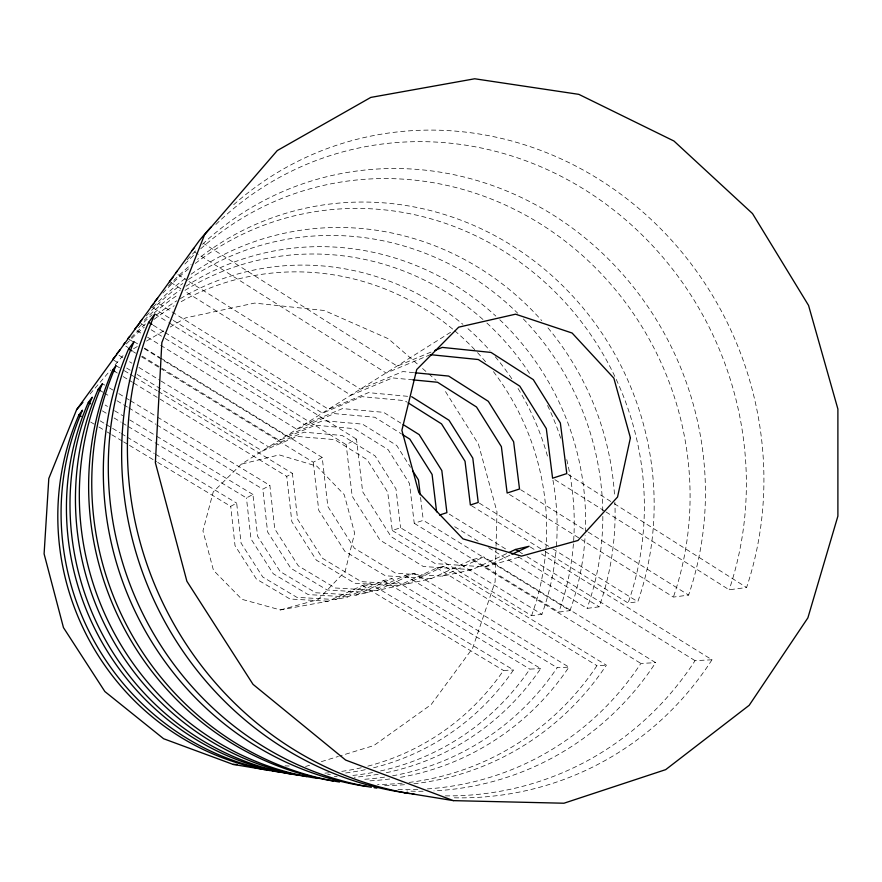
<?xml version="1.0" encoding="UTF-8"?>
<svg xmlns="http://www.w3.org/2000/svg" width="882" height="882" viewBox="0 0 882 882"><rect width="100%" height="100%" fill="white"/><g stroke="black" fill="none" stroke-linecap="round" stroke-linejoin="round"><path stroke-width="0.66" stroke-dasharray="4.41 3.31" d="M496.026 547.524L495.1 581.866L472.664 648.16L431.144 704.597L373.792 745.577L339.691 756.028M496.059 546.156L496.985 511.825L478.452 444.175L444.131 389.403M90.063 394L110.636 370.032M115.112 364.817L124.053 354.399M450.559 332.316L241.304 464.164L213.246 491.913L202.948 530.865L213.466 570.323L241.933 599.33L280.366 609.936L328.104 601.215L362.337 585.527L370.286 583.652L513.478 669.956A256.243 246.618 67.7 0 1 371.983 768.167M133.513 348.787L138.242 345.976M146.522 341.069L164.261 330.541M170.182 327.035L185.551 317.917L254.578 303.088L324.311 310.508L388.367 338.754L418.41 364.905M157.746 462.4L230.72 506.323L236.674 503.137L241.073 543.103L262.792 577.048L296.881 597.334L335.557 599.584L347.773 596.916L383.306 580.588L391.928 578.559L540.666 668.556A267.213 256.177 67.7 0 1 386.107 772.742M155.089 442.731L246.453 497.922L252.925 494.46L257.555 536.146L280.189 571.569L315.668 592.759L355.865 595.141L368.224 592.428L405.081 575.461L414.452 573.256L568.923 667.112A278.646 266.044 67.7 0 1 397.694 777.803M156.985 424.981L262.825 489.179L269.87 485.409L274.732 528.891L298.314 565.858L335.248 587.985L377.033 590.499L398.08 585.891L436.855 567.986L444.363 566.222L606.364 665.193A293.838 279.021 67.7 0 1 413.867 783.789M133.645 382.997L286.738 476.401L292.405 473.38L297.587 519.233L322.448 558.262L361.278 581.646L405.147 584.347L431.144 578.658L471.991 559.717L483.832 556.928L655.635 662.669A313.904 295.922 67.7 0 1 433.922 790.889M160.193 368.235L313.264 462.245L322.217 457.46L327.839 506.455L354.366 548.207L395.698 573.256L442.29 576.211L472.113 569.684L506.819 553.521M164.978 332.47L346.185 444.66L356.504 439.148L362.645 491.748L391.079 536.642L435.267 563.62L484.935 566.872L519.002 557.203M484.935 566.872L510.7 554.855M442.29 576.211L483.832 556.928M405.147 584.347L444.363 566.222M377.033 590.499L414.452 573.256M335.557 599.584L370.286 583.652M355.865 595.141L391.928 578.559M431.011 352.083L397.231 366.118L203.907 243.597M430.416 354.663L386.195 373.064L193.301 251.172M137.173 374.497L262.373 451.055L297.102 436.414L334.686 439.633L367.144 459.72L387.738 492.266L392.236 530.468L400.582 527.745L541.89 614.302A256.243 246.618 67.7 0 0 556.2 548.703M162.09 368.411L279.285 440.405L315.348 425.223L354.366 428.652L388.091 449.622L409.502 483.523L414.242 523.302L423.294 520.347L569.993 610.62A267.213 256.177 67.7 0 0 585.163 535.231M305.602 766.48L309.538 765.267M321.335 761.651L338.39 756.425M280.366 609.936L318.115 599.562L345.171 571.371L354.63 533.07L344.256 494.714L316.781 466.137L279.197 454.88L241.304 464.164M392.236 530.468L531.559 615.658L541.89 614.302M414.242 523.302L558.802 612.086L569.993 610.62M488.628 547.667L587.048 608.393L599.165 606.805A278.646 266.044 67.7 0 0 614.886 502.31M545.153 551.471L628.116 603.012L637.807 601.745A293.838 279.021 67.7 0 0 536.333 262.649A293.838 279.021 67.7 0 0 197.546 259.297M202.518 244.226A313.904 295.922 67.7 0 1 569.816 226.233A313.904 295.922 67.7 0 1 688.588 595.096L673.374 597.092L581.536 539.597M606.033 511.979L729.171 589.782L746.569 587.511A336.957 315.006 67.7 0 0 620.619 194.062A336.957 315.006 67.7 0 0 231.459 206.697M367.86 766.149A252.219 243.09 67.7 0 0 503.49 670.463L513.478 669.956M380.539 770.934A262.836 252.373 67.7 0 0 529.839 669.118L540.666 668.556M392.589 775.807A273.894 261.943 67.7 0 0 557.17 667.718L568.923 667.112M408.983 782.444A290.024 275.768 67.7 0 0 596.96 665.678L606.364 665.193M427.373 788.905A307.884 290.873 67.7 0 0 640.872 663.429L655.635 662.669M445.388 795.873A330.022 309.295 67.7 0 0 695.06 660.651L711.983 659.78L539.586 552.782M285.073 765.885L289.175 766.006M347.773 596.916L308.171 594.578L273.244 573.752L250.984 538.924L246.453 497.922M328.104 601.215L289.991 599.01L256.408 579.055L235.031 545.66L230.72 506.323M368.224 592.428L327.101 589.97L290.773 568.228L267.588 531.912L262.825 489.179M398.08 585.891L354.74 583.234L316.384 560.169L291.843 521.659L286.738 476.401M431.144 578.658L385.357 575.781L344.774 551.228L318.744 510.292L313.264 462.245M472.113 569.684L423.36 566.52L380.032 540.126L352.161 496.18L346.185 444.66M407.616 396.316L368.5 392.633L328.611 409.336L156.202 302.041M413.008 379.877L392.545 377.893L350.97 395.257L184.547 291.071M413.636 372.634L402.853 371.565L360.551 389.216L188.384 281.16M90.659 422.037L94.187 424.154M98.894 426.987L105.961 431.243M107.13 431.948L110.669 434.076M111.838 434.782L122.433 441.154M123.612 441.86L128.32 444.693M129.5 445.41L156.566 461.694M362.337 585.527L503.49 670.463M102.389 410.891L107.075 413.724M114.098 417.969L121.132 422.213M122.3 422.919L126.986 425.752M128.155 426.458L153.92 442.025M383.306 580.588L529.839 669.118M100.118 420.835L104.826 423.68M106.005 424.385L120.128 432.897M121.308 433.613L126.016 436.447M127.195 437.152L154.273 453.48M155.453 454.186L236.674 503.137M100.537 390.748L102.885 392.17M104.065 392.887L109.941 396.448M116.997 400.726L127.581 407.153M128.761 407.859L155.805 424.264M405.081 575.461L557.17 667.718M105.134 405.036L107.483 406.448M114.517 410.714L122.73 415.676M129.764 419.931L155.574 435.554M156.742 436.259L252.925 494.46M102.433 383.681L104.771 385.103M109.456 387.948L112.973 390.076M118.827 393.637L124.682 397.198M125.85 397.903L129.356 400.042M130.536 400.748L156.29 416.403M157.459 417.109L269.87 485.409M113.778 360.187L119.632 363.77M126.644 368.059L130.161 370.208M116.027 365.611L119.555 367.772M124.263 370.649L128.959 373.516M130.139 374.233L133.667 376.393M134.836 377.11L157.183 390.759M158.363 391.476L292.405 473.38M114.947 371.587L117.284 373.009M123.127 376.581L127.802 379.425M128.97 380.142L132.476 382.281M436.855 567.986L596.96 665.678M119.037 355.303L123.723 358.169M129.566 361.752L131.903 363.186M138.926 367.474L159.984 380.374M161.152 381.09L268.778 447.02L304.014 432.18L342.139 435.465L375.082 455.895L395.985 488.948L400.582 527.745M134.064 341.665L137.57 343.815M144.582 348.136L159.774 357.486M160.943 358.202L322.217 457.46M129.037 339.272L134.913 342.889M144.295 348.666L286.242 436.017L322.856 420.626L362.469 424.132L396.702 445.465L410.483 467.295M125.762 346.097L128.099 347.541M142.167 356.174L160.921 367.695M133.314 351.731L135.652 353.164M141.495 356.758L159.025 367.518M471.991 559.717L640.861 663.429M140.69 323.308L145.365 326.197M151.219 329.813L164.085 337.773M165.254 338.49L304.433 424.562L342.459 408.598L383.604 412.346L400.825 423.128M449.247 514.096L507.812 550.313M518.351 556.829L599.165 606.805M137.008 330.673L141.671 333.55M147.503 337.156L296.87 429.325L334.3 413.603L374.817 417.252L401.663 434.032M454.66 526.697L480.436 542.606M154.879 314.003L167.701 321.963M168.87 322.68L356.504 439.148M530.269 546.994L534.933 549.894M153.281 325.238L163.809 331.753M520.159 552.364L522.486 553.808M527.149 556.696L695.06 660.651M479.4 503.17L551.614 548.108M552.771 548.836L637.807 601.745M152.299 307.388L172.122 319.703M173.291 320.42L322.536 413.162L361.962 396.646L404.618 400.626L406.922 402.082M471.539 505.728L543.985 550.743M177.921 274.589L187.227 280.432M520.689 489.719L587.147 531.427M588.316 532.166L688.588 595.096M170.579 282.328L183.379 290.343M509.465 494.482L580.367 538.869M554.91 479.676L604.865 511.24M567.964 474.318L613.188 502.983M614.357 503.71L746.569 587.511M422.555 368.511L427.737 373.02M428.773 373.924L436.028 380.23M420.549 497.448L423.294 520.347M361.267 767.759A252.219 243.09 67.7 0 1 339.89 771.629M329.03 772.819A252.219 243.09 67.7 0 1 324.929 773.139M126.313 343.958A252.219 243.09 67.7 0 1 144.328 327.123M153.942 319.449A252.219 243.09 67.7 0 1 174.173 305.723M181.185 301.644A252.219 243.09 67.7 0 1 453.657 329.901M454.704 330.783A252.219 243.09 67.7 0 1 476.611 351.642M477.548 352.646A252.219 243.09 67.7 0 1 485.717 361.94M493.446 371.62A252.219 243.09 67.7 0 1 545.815 550.048M545.693 551.415A252.219 243.09 67.7 0 1 531.559 615.647M711.983 659.78A336.957 315.006 67.7 0 1 451.165 797.714M365.258 769.688A256.243 246.618 67.7 0 1 345.094 773.051M330.397 774.396A256.243 246.618 67.7 0 1 327.707 774.55M131.076 337.652A256.243 246.618 67.7 0 1 146.721 322.889M156.059 315.249A256.243 246.618 67.7 0 1 176.852 300.773M180.369 298.634A256.243 246.618 67.7 0 1 462.896 324.333M467.989 328.721A256.243 246.618 67.7 0 1 489.962 350.617M495.243 356.736A256.243 246.618 67.7 0 1 512.255 379.425M518.065 388.51A256.243 246.618 67.7 0 1 547.909 457.78M552.948 480.172A256.243 246.618 67.7 0 1 556.31 547.358M372.524 772.566A262.836 252.373 67.7 0 1 350.882 775.609M337.133 776.535A262.836 252.373 67.7 0 1 334.377 776.623M138.573 327.608A262.836 252.373 67.7 0 1 152.112 314.742M154.174 312.934A262.836 252.373 67.7 0 1 178.175 294.72M185.033 290.321A262.836 252.373 67.7 0 1 482.95 319.482M486.897 323.055A262.836 252.373 67.7 0 1 530.633 375.137M547.579 405.488A262.836 252.373 67.7 0 1 561.371 440.294M566.751 459.61A262.836 252.373 67.7 0 1 558.802 612.086M215.87 224.469A330.022 309.295 67.7 0 1 601.403 200.842A330.022 309.295 67.7 0 1 729.171 589.782M423.095 791.242A313.904 295.922 67.7 0 1 406.822 791M187.205 259.683A313.904 295.922 67.7 0 1 196.653 249.871M378.202 774.253A267.213 256.177 67.7 0 1 354.189 777.251M144.218 320.265A267.213 256.177 67.7 0 1 180.369 289.957M185.948 286.242A267.213 256.177 67.7 0 1 495.849 316.087M499.807 319.78A267.213 256.177 67.7 0 1 585.35 531.185M384.519 777.13A273.894 261.943 67.7 0 1 361.929 779.445M146.191 315.954A273.894 261.943 67.7 0 1 182.795 283.497M188.417 279.528A273.894 261.943 67.7 0 1 517.701 313.22M523.379 318.964A273.894 261.943 67.7 0 1 602.781 510.965M602.836 516.345A273.894 261.943 67.7 0 1 587.048 608.393M389.69 778.993A278.646 266.044 67.7 0 1 366.658 780.989M153.115 307.09A278.646 266.044 67.7 0 1 185.65 278.172M191.14 274.192A278.646 266.044 67.7 0 1 541.757 320.64M547.976 327.872A278.646 266.044 67.7 0 1 614.622 496.842M402.203 783.194A290.024 275.768 67.7 0 1 377.54 784.451M162.916 293.067A290.024 275.768 67.7 0 1 189.928 267.72M195.275 263.464A290.024 275.768 67.7 0 1 529.134 269.021A290.024 275.768 67.7 0 1 628.116 603.012M404.507 784.693A293.838 279.021 67.7 0 1 381.597 785.542M168.462 285.955A293.838 279.021 67.7 0 1 191.118 264.534M417.814 789.39A307.884 290.873 67.7 0 1 394.794 789.225M184.911 264.027A307.884 290.873 67.7 0 1 194.657 254.336M200.688 248.79A307.884 290.873 67.7 0 1 559.706 237.026A307.884 290.873 67.7 0 1 673.385 597.07"/><path stroke-width="1.32" d="M211.007 227.049A336.957 315.006 67.7 0 0 199.277 240.654L76.635 409.634L48.808 478.485L44.1 553.863L63.46 627.598L104.859 691.532L163.611 738.73L233.057 764.396L264.479 769.611M269.76 770.537A252.219 243.09 67.7 0 1 78.884 414.948L82.467 410.196A256.243 246.618 67.7 0 0 280.476 772.257M291.203 774.032A262.836 252.373 67.7 0 1 88.332 402.401L92.235 397.22A267.213 256.177 67.7 0 0 297.168 775.035M306.704 776.612A273.894 261.943 67.7 0 1 98.189 389.315L102.433 383.681A278.646 266.044 67.7 0 0 317.366 778.343M333.187 780.978A290.024 275.768 67.7 0 1 112.609 370.164L116.027 365.611A293.838 279.021 67.7 0 0 339.559 782.025M366.658 786.457A307.884 290.873 67.7 0 1 128.64 348.864L134.064 341.665A313.904 295.922 67.7 0 0 371.366 787.262M404.772 792.72A330.022 309.295 67.7 0 1 148.606 322.338L154.879 314.003A336.957 315.006 67.7 0 0 409.491 793.546M76.635 409.634L82.897 402.346M511.924 554.282L529.101 546.278L515.496 549.475L509.3 552.364M434.771 350.518L442.268 347.398L491.053 352.436L533.29 379.624L560.357 422.985L566.795 473.579L552.595 478.209L546.311 428.619L519.774 386.14L478.309 359.536L430.416 354.663M439.534 515.055L446.909 512.651L441.816 470.558L419.182 434.628L403.118 424.562M453.425 800.636L563.962 803.226L665.678 769.644L749.193 705.302L807.879 617.874L837.9 516.102L837.889 409.039L808.562 305.437L752.5 213.576L673.947 141.021L578.824 94.352L474.725 78.774L370.793 97.417L277.268 150.568L204.558 234.788L161.847 342.591L155.364 462.653L186.885 581.249L253.024 684.344L345.645 760.063L453.425 800.636L404.143 792.587M233.057 764.396L237.159 764.518M413.008 379.877L437.56 382.259L476.512 406.999L501.384 446.656L507.139 493.027L519.52 488.992L513.622 441.739L488.297 401.31L448.662 376.074L414.981 372.766M78.884 414.948L81.243 416.37M88.332 402.401L90.681 403.813M98.189 389.315L100.537 390.748M112.609 370.164L114.947 371.587M128.64 348.864L132.146 351.014M148.606 322.338L152.112 324.51M515.496 549.475L518.991 551.647M402.831 434.76L409.832 439.137L432.103 474.461L436.601 511.847M408.079 402.809L441.518 423.867L465.023 461.242L470.371 505L478.231 502.442L472.796 458.122L449.004 420.251L411.662 396.702M412.655 470.745L418.454 479.929L420.229 494.747M275.074 771.342A252.219 243.09 67.7 0 1 272.417 770.956M112.609 359.47A252.219 243.09 67.7 0 1 116.126 355.226M414.86 794.406A336.957 315.006 67.7 0 1 412.181 793.987M116.7 353.858A256.243 246.618 67.7 0 1 120.15 349.691M123.414 344.653A262.836 252.373 67.7 0 1 125.123 342.58M192.144 250.444A330.022 309.295 67.7 0 1 193.864 248.338M376.812 788.122A313.904 295.922 67.7 0 1 374.089 787.703M175.595 273.122A313.904 295.922 67.7 0 1 177.326 271.006M127.868 338.556A267.213 256.177 67.7 0 1 129.599 336.439M134.67 329.229A273.894 261.943 67.7 0 1 138.992 324.036M139.521 322.58A278.646 266.044 67.7 0 1 142.145 319.394M151.142 306.66A290.024 275.768 67.7 0 1 153.777 303.452M155.045 301.302A293.838 279.021 67.7 0 1 157.635 298.149M169.41 281.612A307.884 290.873 67.7 0 1 172.927 277.356M630.409 437.803L617.543 497.018L577.975 540.468L521.471 556.134L462.951 538.858L418.851 492.641L401.883 430.306L416.734 369.514L458.684 327.167L515.573 314.179L572.109 333.032L613.839 378.146L630.409 437.803"/></g></svg>
